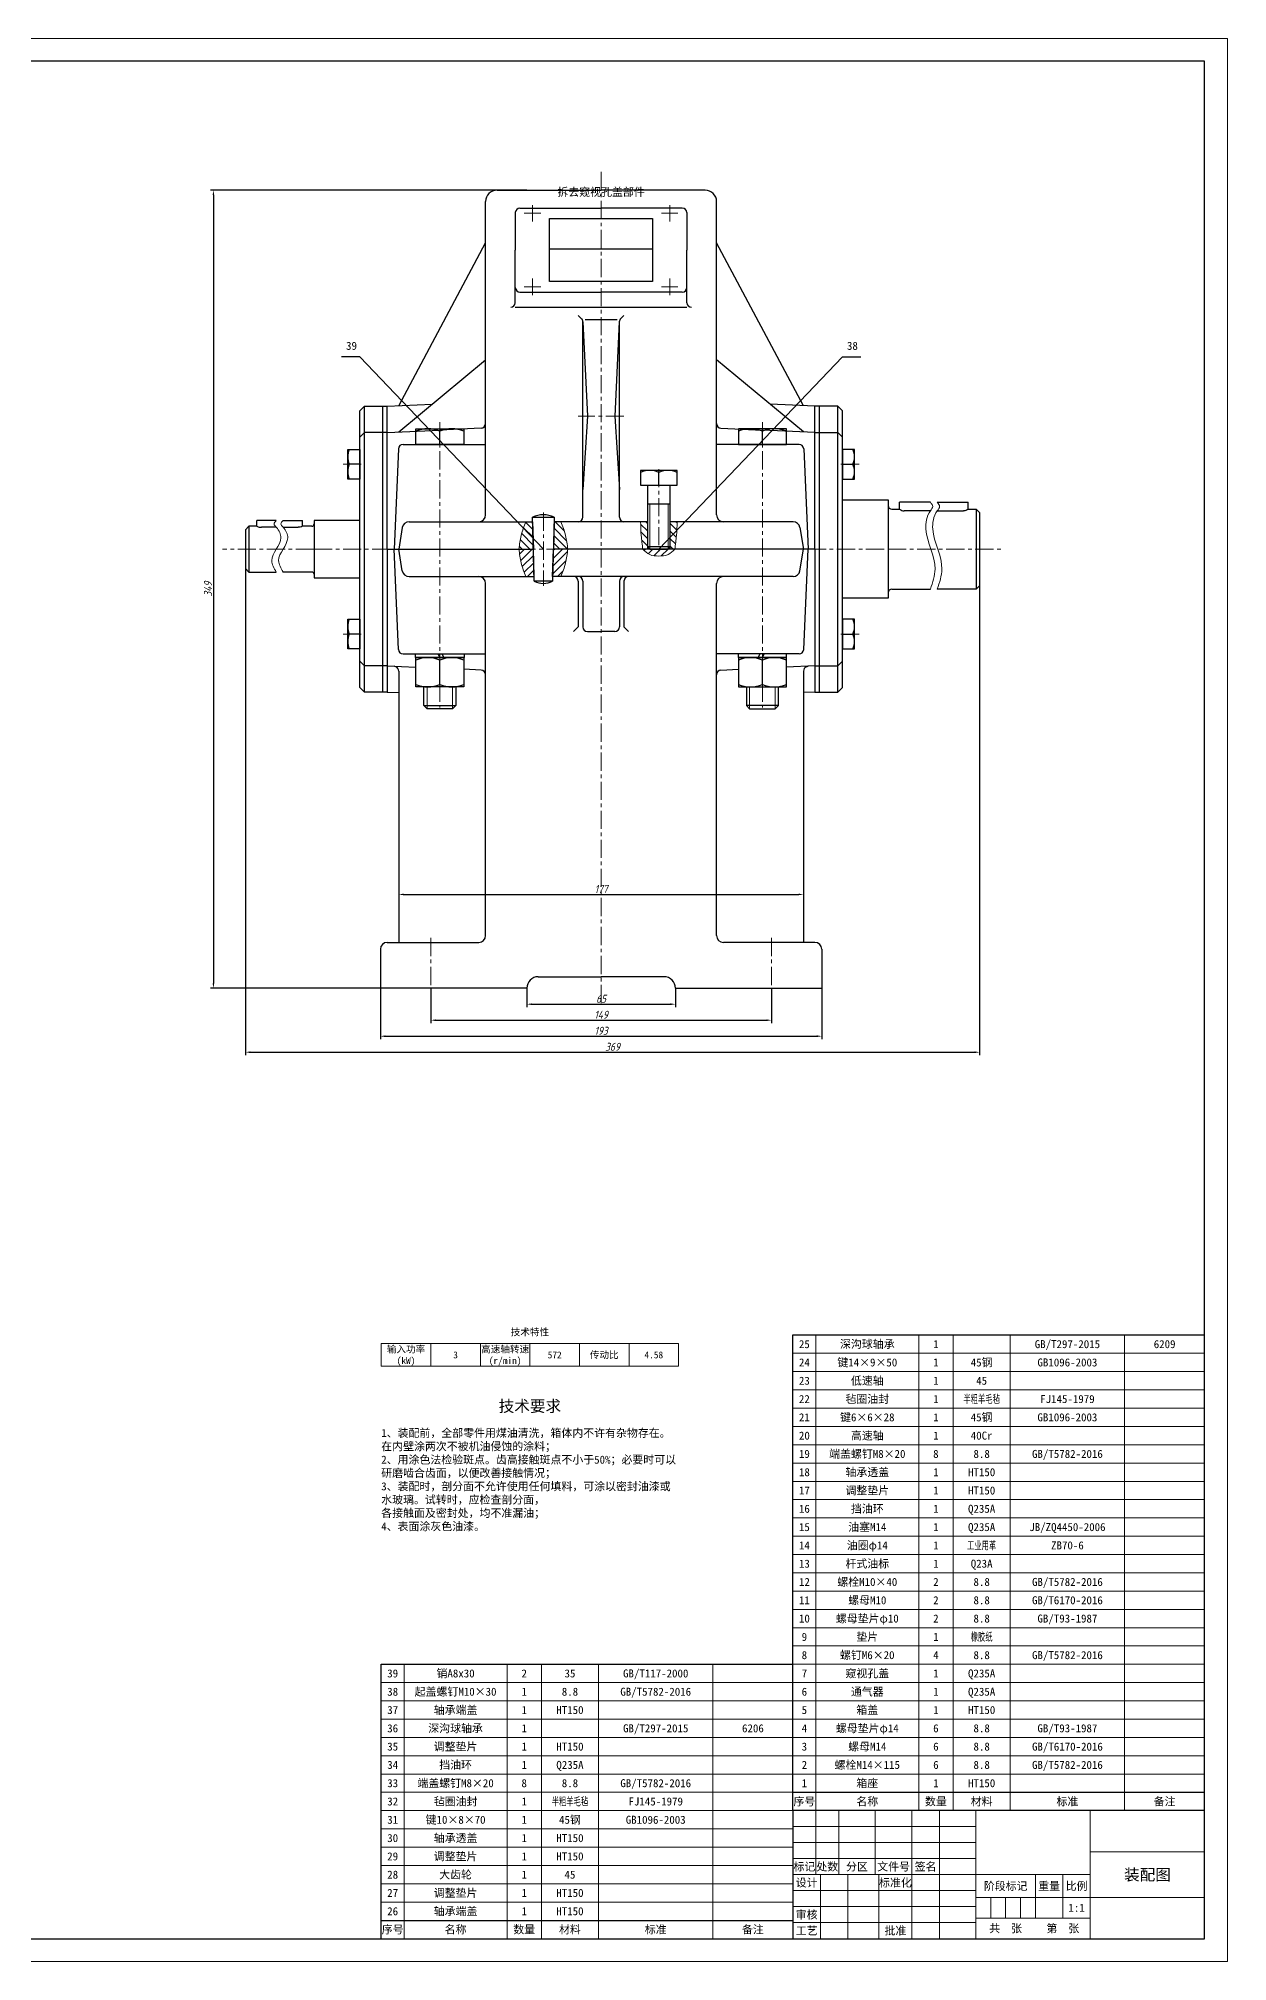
# Model space of a CAD drawing. Header units: millimetres. Extents: x 0 to 1189, y 0 to 841.
# Drawn here: x 669 to 1189, y 0 to 841 of the extents above; entities that cross this region are included whole.
import ezdxf
from ezdxf.enums import TextEntityAlignment as Align

# ---------------------------------------------------------------- set-up
doc = ezdxf.new("R2010")
doc.units = ezdxf.units.MM
doc.header["$LTSCALE"] = 0.25
doc.linetypes.add('CENTER', pattern=[50.8, 31.75, -6.35, 6.35, -6.35])
for name, color, linetype, lineweight in [('中心线', 1, 'CENTER', 15), ('剖面线', 6, 'Continuous', 15), ('尺寸', 3, 'Continuous', 15), ('文字', 3, 'Continuous', 15), ('标注', 6, 'Continuous', 15), ('粗实线', 2, 'Continuous', 30), ('细实线', 7, 'Continuous', 15)]:
    doc.layers.add(name, color=color, linetype=linetype, lineweight=lineweight)
doc.styles.add('gbeitc', font='gbeitc.shx', dxfattribs={"bigfont": 'gbcbig.shx'})
doc.styles.get("Standard").update_dxf_attribs({"font": '宋体.ttf'})
doc.dimstyles.new('ISO-25', dxfattribs={"dimtxt": 3.5, "dimasz": 2.1875, "dimexe": 1.25, "dimexo": 0, "dimtad": 1, "dimdec": 3, "dimrnd": 0.01, "dimdsep": 46, "dimtxsty": 'gbeitc', "dimcen": 2.5, "dimadec": 0, "dimazin": 0, "dimtfac": 1, "dimtdec": 3, "dimtmove": 0, "dimatfit": 3, "dimfxl": 1, "dimarcsym": 0})

# ---------------------------------------------------------------- blocks, each defined once
blk = doc.blocks.new('*D946')
at = {"layer": 'Defpoints', "color": 0, "transparency": 16777216}
for p in [(882.62, 425.67), (947.62, 425.67), (947.62, 418.67)]:
    blk.add_point(p, dxfattribs=at)
at = {"layer": '尺寸', "color": 0, "lineweight": -2, "transparency": 16777216}
for p, q in [((882.62, 425.67), (882.62, 417.42)), ((947.62, 425.67), (947.62, 417.42)), ((884.81, 418.67), (945.44, 418.67))]:
    blk.add_line(p, q, dxfattribs=at)
at = {"layer": '尺寸', "color": 0, "transparency": 16777216}
for points in [[(884.81, 419.03), (884.81, 418.3), (882.62, 418.67)], [(945.44, 419.03), (945.44, 418.3), (947.62, 418.67)]]:
    blk.add_solid(points, dxfattribs=at)
at = {"layer": '尺寸', "color": 0, "transparency": 16777216, "insert": (915.12, 421.04), "char_height": 3.5, "attachment_point": 5, "style": 'gbeitc'}
blk.add_mtext('65', dxfattribs=at)
blk = doc.blocks.new('*D947')
at = {"layer": 'Defpoints', "color": 0, "transparency": 16777216}
for p in [(840.62, 425.67), (989.62, 425.67), (989.62, 411.67)]:
    blk.add_point(p, dxfattribs=at)
at = {"layer": '尺寸', "color": 0, "lineweight": -2, "transparency": 16777216}
for p, q in [((840.62, 425.67), (840.62, 410.42)), ((989.62, 425.67), (989.62, 410.42)), ((842.81, 411.67), (987.44, 411.67))]:
    blk.add_line(p, q, dxfattribs=at)
at = {"layer": '尺寸', "color": 0, "transparency": 16777216}
for points in [[(842.81, 412.03), (842.81, 411.3), (840.62, 411.67)], [(987.44, 412.03), (987.44, 411.3), (989.62, 411.67)]]:
    blk.add_solid(points, dxfattribs=at)
at = {"layer": '尺寸', "color": 0, "transparency": 16777216, "insert": (915.12, 414.04), "char_height": 3.5, "attachment_point": 5, "style": 'gbeitc'}
blk.add_mtext('149', dxfattribs=at)
blk = doc.blocks.new('*D948')
at = {"layer": 'Defpoints', "color": 0, "transparency": 16777216}
for p in [(818.62, 425.67), (1011.62, 425.67), (1011.62, 404.67)]:
    blk.add_point(p, dxfattribs=at)
at = {"layer": '尺寸', "color": 0, "lineweight": -2, "transparency": 16777216}
for p, q in [((818.62, 425.67), (818.62, 403.42)), ((1011.62, 425.67), (1011.62, 403.42)), ((820.81, 404.67), (1009.44, 404.67))]:
    blk.add_line(p, q, dxfattribs=at)
at = {"layer": '尺寸', "color": 0, "transparency": 16777216}
for points in [[(820.81, 405.03), (820.81, 404.3), (818.62, 404.67)], [(1009.44, 405.03), (1009.44, 404.3), (1011.62, 404.67)]]:
    blk.add_solid(points, dxfattribs=at)
at = {"layer": '尺寸', "color": 0, "transparency": 16777216, "insert": (915.12, 407.04), "char_height": 3.5, "attachment_point": 5, "style": 'gbeitc'}
blk.add_mtext('193', dxfattribs=at)
blk = doc.blocks.new('*D949')
at = {"layer": 'Defpoints', "color": 0, "transparency": 16777216}
for p in [(826.62, 521.67), (1003.62, 521.67), (1003.62, 466.67)]:
    blk.add_point(p, dxfattribs=at)
at = {"layer": '尺寸', "color": 0, "lineweight": -2, "transparency": 16777216}
for p, q in [((826.62, 521.67), (826.62, 465.42)), ((1003.62, 521.67), (1003.62, 465.42)), ((828.81, 466.67), (1001.44, 466.67))]:
    blk.add_line(p, q, dxfattribs=at)
at = {"layer": '尺寸', "color": 0, "transparency": 16777216}
for points in [[(828.81, 467.03), (828.81, 466.3), (826.62, 466.67)], [(1001.44, 467.03), (1001.44, 466.3), (1003.62, 466.67)]]:
    blk.add_solid(points, dxfattribs=at)
at = {"layer": '尺寸', "color": 0, "transparency": 16777216, "insert": (915.12, 469.04), "char_height": 3.5, "attachment_point": 5, "style": 'gbeitc'}
blk.add_mtext('177', dxfattribs=at)
blk = doc.blocks.new('*D950')
at = {"layer": 'Defpoints', "color": 0, "transparency": 16777216}
for p in [(759.62, 617.67), (1080.62, 617.67), (1080.62, 397.67)]:
    blk.add_point(p, dxfattribs=at)
at = {"layer": '尺寸', "color": 0, "lineweight": -2, "transparency": 16777216}
for p, q in [((759.62, 617.67), (759.62, 396.42)), ((1080.62, 617.67), (1080.62, 396.42)), ((761.81, 397.67), (1078.44, 397.67))]:
    blk.add_line(p, q, dxfattribs=at)
at = {"layer": '尺寸', "color": 0, "transparency": 16777216}
for points in [[(761.81, 398.03), (761.81, 397.3), (759.62, 397.67)], [(1078.44, 398.03), (1078.44, 397.3), (1080.62, 397.67)]]:
    blk.add_solid(points, dxfattribs=at)
at = {"layer": '尺寸', "color": 0, "transparency": 16777216, "insert": (920.12, 400.04), "char_height": 3.5, "attachment_point": 5, "style": 'gbeitc'}
blk.add_mtext('369', dxfattribs=at)
blk = doc.blocks.new('*D951')
at = {"layer": 'Defpoints', "color": 0, "transparency": 16777216}
for p in [(882.62, 774.67), (745.62, 425.67), (882.62, 425.67)]:
    blk.add_point(p, dxfattribs=at)
at = {"layer": '尺寸', "color": 0, "lineweight": -2, "transparency": 16777216}
for p, q in [((882.62, 774.67), (744.37, 774.67)), ((745.62, 772.48), (745.62, 427.85)), ((882.62, 425.67), (744.37, 425.67))]:
    blk.add_line(p, q, dxfattribs=at)
at = {"layer": '尺寸', "color": 0, "transparency": 16777216}
for points in [[(745.26, 772.48), (745.99, 772.48), (745.62, 774.67)], [(745.26, 427.85), (745.99, 427.85), (745.62, 425.67)]]:
    blk.add_solid(points, dxfattribs=at)
at = {"layer": '尺寸', "color": 0, "transparency": 16777216, "insert": (743.25, 600.17), "char_height": 3.5, "attachment_point": 5, "rotation": 90, "style": 'gbeitc'}
blk.add_mtext('349', dxfattribs=at)

msp = doc.modelspace()

# ---------------------------------------------------------------- hatches: boundary and pattern name
at = {"layer": '剖面线'}
h = msp.add_hatch(dxfattribs=at)
h.set_pattern_fill('ANSI31', color=256, scale=0.735, angle=90, style=0)
edge = h.paths.add_edge_path(flags=16)
edge.add_line((882.1769, 629.6667), (885.1769, 629.6667))
edge.add_line((885.1769, 629.6667), (885.4983, 617.6667))
edge.add_line((885.4983, 617.6667), (879.1769, 617.6667))
edge.add_spline(control_points=[(879.1769, 617.6667), (879.4348, 619.6854), (879.9608, 623.8031), (881.4287, 627.6869), (882.1769, 629.6667)], knot_values=[0, 0, 0, 0, 6.08276253, 12.40731785, 12.40731785, 12.40731785, 12.40731785], degree=3, periodic=0)
h = msp.add_hatch(dxfattribs=at)
h.set_pattern_fill('ANSI31', color=256, scale=0.735, angle=90, style=0)
edge = h.paths.add_edge_path(flags=16)
edge.add_line((897.5698, 629.6667), (894.5698, 629.6667))
edge.add_line((894.5698, 629.6667), (894.2483, 617.6667))
edge.add_line((894.2483, 617.6667), (900.5698, 617.6667))
edge.add_spline(control_points=[(900.5698, 617.6667), (900.3119, 619.6854), (899.7859, 623.8031), (898.318, 627.6869), (897.5698, 629.6667)], knot_values=[0, 0, 0, 0, 6.08276253, 12.40731785, 12.40731785, 12.40731785, 12.40731785], degree=3, periodic=0)
h = msp.add_hatch(dxfattribs=at)
h.set_pattern_fill('ANSI31', color=256, scale=0.735, angle=90, style=0)
edge = h.paths.add_edge_path(flags=16)
edge.add_line((932.3733, 629.6667), (935.3733, 629.6667))
edge.add_line((935.3733, 629.6667), (935.3733, 617.6667))
edge.add_line((935.3733, 617.6667), (933.3733, 617.6667))
edge.add_spline(control_points=[(933.3733, 617.6667), (933.1067, 619.6639), (932.5749, 623.6474), (932.4404, 627.6639), (932.3733, 629.6667)], knot_values=[0, 0, 0, 0, 6.04069532, 12.04819064, 12.04819064, 12.04819064, 12.04819064], degree=3, periodic=0)
h = msp.add_hatch(dxfattribs=at)
h.set_pattern_fill('ANSI31', color=256, scale=0.735, angle=90, style=0)
edge = h.paths.add_edge_path(flags=16)
edge.add_line((948.3733, 629.6667), (945.3733, 629.6667))
edge.add_line((945.3733, 629.6667), (945.3733, 617.6667))
edge.add_line((945.3733, 617.6667), (947.3733, 617.6667))
edge.add_spline(control_points=[(947.3733, 617.6667), (947.64, 619.6639), (948.1717, 623.6474), (948.3063, 627.6639), (948.3733, 629.6667)], knot_values=[0, 0, 0, 0, 6.04069532, 12.04819064, 12.04819064, 12.04819064, 12.04819064], degree=3, periodic=0)
h = msp.add_hatch(dxfattribs=at)
h.set_pattern_fill('ANSI31', color=256, scale=0.735, style=0)
edge = h.paths.add_edge_path(flags=16)
edge.add_line((882.1769, 605.6667), (885.8198, 605.6667))
edge.add_line((885.8198, 605.6667), (885.4983, 617.6667))
edge.add_line((885.4983, 617.6667), (879.1769, 617.6667))
edge.add_spline(control_points=[(879.1769, 617.6667), (879.4348, 615.6479), (879.9608, 611.5302), (881.4287, 607.6464), (882.1769, 605.6667)], knot_values=[0, 0, 0, 0, 6.08276253, 12.40731785, 12.40731785, 12.40731785, 12.40731785], degree=3, periodic=0)
h = msp.add_hatch(dxfattribs=at)
h.set_pattern_fill('ANSI31', color=256, scale=0.735, style=0)
edge = h.paths.add_edge_path(flags=16)
edge.add_line((897.5698, 605.6667), (893.9269, 605.6667))
edge.add_line((893.9269, 605.6667), (894.2483, 617.6667))
edge.add_line((894.2483, 617.6667), (900.5698, 617.6667))
edge.add_spline(control_points=[(900.5698, 617.6667), (900.3119, 615.6479), (899.7859, 611.5302), (898.318, 607.6464), (897.5698, 605.6667)], knot_values=[0, 0, 0, 0, 6.08276253, 12.40731785, 12.40731785, 12.40731785, 12.40731785], degree=3, periodic=0)
h = msp.add_hatch(dxfattribs=at)
h.set_pattern_fill('ANSI31', color=256, scale=0.735, style=0)
edge = h.paths.add_edge_path(flags=16)
edge.add_line((933.3733, 617.6667), (947.3733, 617.6667))
edge.add_spline(control_points=[(947.3733, 617.6667), (946.4382, 616.7228), (944.5187, 614.7851), (940.3733, 614.6059), (936.228, 614.7851), (934.3084, 616.7228), (933.3733, 617.6667)], knot_values=[0, 0, 0, 0, 3.84187454, 7.88662423, 11.93137391, 15.77324845, 15.77324845, 15.77324845, 15.77324845], degree=3, periodic=0)

# ---------------------------------------------------------------- linework, layer by layer
at = {"layer": '中心线'}
for p, q in [((915.1233, 782.6667), (915.1233, 417.6667)), ((885.1233, 760.9585), (885.1233, 768.1585)), ((945.1233, 760.9585), (945.1233, 768.1585)), ((881.5233, 764.5585), (888.7233, 764.5585)), ((941.5233, 764.5585), (948.7233, 764.5585)), ((881.5233, 732.3857), (888.7233, 732.3857)), ((885.1233, 728.7857), (885.1233, 735.9857)), ((941.5233, 732.3857), (948.7233, 732.3857)), ((945.1233, 728.7857), (945.1233, 735.9857)), ((844.6233, 673.1767), (844.6233, 548.4367)), ((925.1233, 675.7509), (905.1233, 675.7509)), ((985.6233, 673.1767), (985.6233, 548.4367)), ((802.3233, 654.7898), (811.6233, 654.7898)), ((940.3733, 652.7067), (940.3733, 616.6667)), ((1027.9233, 654.7898), (1018.6233, 654.7898)), ((889.8733, 633.6667), (889.8733, 601.6667)), ((789.6233, 617.6667), (749.6233, 617.6667)), ((789.6233, 617.6667), (1040.6233, 617.6667)), ((1040.6233, 617.6667), (1090.6233, 617.6667)), ((802.3233, 580.5436), (811.6233, 580.5436)), ((1027.9233, 580.5436), (1018.6233, 580.5436)), ((840.6233, 447.6667), (840.6233, 423.6667)), ((989.6233, 447.6667), (989.6233, 423.6667))]:
    msp.add_line(p, q, dxfattribs=at)
at = {"layer": '文字'}
for p, q in [((819, 270.3), (949, 270.3)), ((819, 260.3), (819, 270.3)), ((840.6667, 260.3), (840.6667, 270.3)), ((862.3333, 260.3), (862.3333, 270.3)), ((884, 260.3), (884, 270.3)), ((905.6667, 260.3), (905.6667, 270.3)), ((927.3333, 260.3), (927.3333, 270.3)), ((949, 270.3), (949, 260.3)), ((949, 260.3), (819, 260.3))]:
    msp.add_line(p, q, dxfattribs=at)
at = {"layer": '粗实线'}
for p, q in [((1179, 831), (25, 831)), ((1179, 10), (1179, 831)), ((869.6233, 774.6667), (915.1233, 774.6667)), ((960.6233, 774.6667), (915.1233, 774.6667)), ((864.6233, 632.6667), (864.6233, 769.6667)), ((879.6233, 766.8565), (915.1233, 766.8565)), ((950.6233, 766.8565), (915.1233, 766.8565)), ((965.6233, 632.6667), (965.6233, 769.6667)), ((877.6233, 764.8565), (877.6233, 748.4721)), ((892.6233, 762.2604), (937.6233, 762.2604)), ((892.6233, 734.6838), (892.6233, 762.2604)), ((937.6233, 762.2604), (937.6233, 734.6838)), ((952.6233, 764.8565), (952.6233, 748.4721)), ((826.6233, 680.3992), (864.6233, 751.6667)), ((892.6233, 748.9338), (937.6233, 748.9338)), ((1003.6233, 680.3992), (965.6233, 751.6667)), ((877.6233, 732.0876), (877.6233, 748.4721)), ((952.6233, 732.0876), (952.6233, 748.4721)), ((877.6233, 725.457), (877.6233, 732.3857)), ((937.6233, 734.6838), (892.6233, 734.6838)), ((952.6233, 725.457), (952.6233, 732.3857)), ((875.6233, 723.457), (875.6233, 723.457)), ((877.6233, 723.457), (952.6233, 723.457)), ((879.6233, 730.0876), (915.1233, 730.0876)), ((950.6233, 730.0876), (915.1233, 730.0876)), ((954.6233, 723.457), (954.6233, 723.457)), ((906.5764, 718.4539), (905.1233, 719.907)), ((907.1233, 631.6667), (907.1233, 716.907)), ((907.16, 717.1344), (909.1233, 675.7509)), ((922.1233, 717.907), (908.1233, 717.907)), ((923.0867, 717.1344), (921.1233, 675.7509)), ((923.1233, 631.6667), (923.1233, 716.907)), ((923.6702, 718.4539), (925.1233, 719.907)), ((826.6233, 668.8992), (864.6233, 700.4967)), ((1003.6233, 668.8992), (965.6233, 700.4967)), ((809.6233, 678.1667), (811.6233, 680.1667)), ((809.6233, 557.1667), (809.6233, 678.1667)), ((811.6233, 680.1667), (821.6233, 680.1667)), ((811.6233, 555.1667), (811.6233, 680.1667)), ((819.6233, 555.1667), (819.6233, 680.1667)), ((821.6233, 680.1667), (841.273, 681.0806)), ((821.6233, 617.6667), (821.6233, 680.1667)), ((909.1233, 675.7509), (907.1233, 643.7509)), ((921.1233, 675.7509), (923.1233, 643.7509)), ((1008.6233, 680.1667), (988.9737, 681.0806)), ((1008.6233, 617.6667), (1008.6233, 680.1667)), ((1018.6233, 680.1667), (1008.6233, 680.1667)), ((1010.6233, 555.1667), (1010.6233, 680.1667)), ((1020.6233, 678.1667), (1018.6233, 680.1667)), ((1018.6233, 555.1667), (1018.6233, 680.1667)), ((1020.6233, 557.1667), (1020.6233, 678.1667)), ((811.6233, 668.6667), (809.6233, 666.6667)), ((821.6233, 668.6667), (811.6233, 668.6667)), ((821.6233, 668.6667), (844.6233, 669.7367)), ((834.1233, 663.4967), (834.1233, 670.2967)), ((834.1233, 670.2967), (855.1233, 670.2967)), ((862.7162, 670.578), (844.6233, 669.7367)), ((844.6233, 663.4967), (844.6233, 669.2094)), ((855.1233, 670.2967), (855.1233, 663.4967)), ((967.5304, 670.578), (985.6233, 669.7367)), ((996.1233, 670.2967), (975.1233, 670.2967)), ((975.1233, 670.2967), (975.1233, 663.4967)), ((1008.6233, 668.6667), (985.6233, 669.7367)), ((985.6233, 663.4967), (985.6233, 669.2094)), ((996.1233, 663.4967), (996.1233, 670.2967)), ((1008.6233, 668.6667), (1018.6233, 668.6667)), ((1018.6233, 668.6667), (1020.6233, 666.6667)), ((804.3233, 648.2898), (804.3233, 661.2898)), ((804.3233, 661.2898), (809.6233, 661.2898)), ((809.6233, 661.2898), (809.6233, 654.7898)), ((826.5399, 661.5839), (824.6233, 617.6667)), ((828.538, 663.4967), (864.6233, 663.4967)), ((844.6233, 663.4967), (834.1233, 663.4967)), ((855.1233, 663.4967), (844.6233, 663.4967)), ((1001.7087, 663.4967), (965.6233, 663.4967)), ((975.1233, 663.4967), (985.6233, 663.4967)), ((985.6233, 663.4967), (996.1233, 663.4967)), ((1003.7068, 661.5839), (1005.6233, 617.6667)), ((1025.9233, 661.2898), (1020.6233, 661.2898)), ((1020.6233, 661.2898), (1020.6233, 654.7898)), ((1025.9233, 648.2898), (1025.9233, 661.2898)), ((809.6233, 648.2898), (804.3233, 648.2898)), ((809.6233, 654.7898), (804.9964, 654.7898)), ((809.6233, 654.7898), (809.6233, 648.2898)), ((948.3733, 652.0667), (932.3733, 652.0667)), ((932.3733, 652.0667), (932.3733, 645.6667)), ((940.3733, 645.6667), (940.3733, 651.2382)), ((948.3733, 645.6667), (948.3733, 652.0667)), ((1020.6233, 654.7898), (1020.6233, 648.2898)), ((1020.6233, 654.7898), (1025.2502, 654.7898)), ((1020.6233, 648.2898), (1025.9233, 648.2898)), ((932.3733, 645.6667), (940.3733, 645.6667)), ((935.3733, 645.6667), (935.3733, 618.6667)), ((940.3733, 645.6667), (948.3733, 645.6667)), ((945.3733, 618.6667), (945.3733, 645.6667)), ((1020.6233, 639.1667), (1040.6233, 639.1667)), ((1040.6233, 639.1667), (1040.6233, 596.1667)), ((885.1233, 631.6667), (894.6233, 631.6667)), ((885.8733, 603.6667), (885.1233, 631.6667)), ((894.6233, 631.6667), (893.8733, 603.6667)), ((945.3733, 637.2667), (935.3733, 637.2667)), ((1042.2233, 635.1667), (1045.6233, 635.1667)), ((1045.6233, 635.1667), (1045.6233, 638.1667)), ((1059.1233, 638.1667), (1045.6233, 638.1667)), ((1059.1233, 634.4367), (1047.6233, 634.4367)), ((1062.1233, 638.1667), (1075.6233, 638.1667)), ((1062.1233, 634.4367), (1073.6233, 634.4367)), ((1075.6233, 635.1667), (1075.6233, 638.1667)), ((1075.6233, 635.1667), (1079.1233, 635.1667)), ((1079.1233, 635.1667), (1080.6233, 633.6667)), ((1079.1233, 635.1667), (1079.1233, 600.1667)), ((1080.6233, 633.6667), (1080.6233, 601.6667)), ((761.1233, 627.6667), (759.6233, 626.1667)), ((759.6233, 626.1667), (759.6233, 609.1667)), ((764.6233, 627.6667), (761.1233, 627.6667)), ((761.1233, 627.6667), (761.1233, 607.6667)), ((764.6233, 627.6667), (764.6233, 630.1667)), ((773.1233, 630.1667), (764.6233, 630.1667)), ((773.1233, 627.2067), (766.6233, 627.2067)), ((776.1233, 630.1667), (784.6233, 630.1667)), ((776.1233, 627.2067), (782.6233, 627.2067)), ((784.6233, 627.6667), (784.6233, 630.1667)), ((788.6233, 627.6667), (784.6233, 627.6667)), ((809.6233, 630.1667), (789.6233, 630.1667)), ((789.6233, 630.1667), (789.6233, 605.1667)), ((828.2055, 627.1599), (826.6233, 617.6667)), ((831.1647, 629.6667), (884.8733, 629.6667)), ((882.1769, 629.6667), (885.1769, 629.6667)), ((885.1769, 629.6667), (885.4983, 617.6667)), ((894.5698, 629.6667), (894.2483, 617.6667)), ((897.5698, 629.6667), (894.5698, 629.6667)), ((935.3733, 629.6667), (894.8733, 629.6667)), ((999.082, 629.6667), (945.3733, 629.6667)), ((1002.0411, 627.1599), (1003.6233, 617.6667)), ((821.6233, 617.6667), (826.6233, 617.6667)), ((821.6233, 617.6667), (821.6233, 555.1667)), ((826.5399, 573.7495), (824.6233, 617.6667)), ((828.2055, 608.1735), (826.6233, 617.6667)), ((826.6233, 617.6667), (884.8733, 617.6667)), ((879.1769, 617.6667), (885.4983, 617.6667)), ((879.1769, 617.6667), (885.4983, 617.6667)), ((885.8198, 605.6667), (885.4983, 617.6667)), ((893.9269, 605.6667), (894.2483, 617.6667)), ((900.5698, 617.6667), (894.2483, 617.6667)), ((900.5698, 617.6667), (894.2483, 617.6667)), ((1003.6233, 617.6667), (894.8733, 617.6667)), ((935.3733, 618.6667), (936.3733, 617.6667)), ((945.3733, 618.6667), (935.3733, 618.6667)), ((936.3733, 617.6667), (944.3733, 617.6667)), ((944.3733, 617.6667), (945.3733, 618.6667)), ((1002.0411, 608.1735), (1003.6233, 617.6667)), ((1008.6233, 617.6667), (1003.6233, 617.6667)), ((1003.7068, 573.7495), (1005.6233, 617.6667)), ((1008.6233, 617.6667), (1008.6233, 555.1667)), ((759.6233, 609.1667), (761.1233, 607.6667)), ((761.1233, 607.6667), (773.1233, 607.6667)), ((788.6233, 607.6667), (776.1233, 607.6667)), ((831.1647, 605.6667), (884.8733, 605.6667)), ((882.1769, 605.6667), (885.8198, 605.6667)), ((897.5698, 605.6667), (893.9269, 605.6667)), ((999.082, 605.6667), (894.8733, 605.6667)), ((903.1233, 605.6667), (903.1233, 605.6667)), ((927.1233, 605.6667), (927.1233, 605.6667)), ((789.6233, 605.1667), (809.6233, 605.1667)), ((864.6233, 448.6667), (864.6233, 602.6667)), ((893.8733, 603.6667), (885.8733, 603.6667)), ((905.1233, 603.6667), (905.1233, 583.6667)), ((907.1233, 603.6667), (907.1233, 583.6667)), ((923.1233, 603.6667), (923.1233, 583.6667)), ((925.1233, 603.6667), (925.1233, 583.6667)), ((965.6233, 448.6667), (965.6233, 602.6667)), ((1042.2233, 600.1667), (1059.1233, 600.1667)), ((1079.1233, 600.1667), (1062.1233, 600.1667)), ((1080.6233, 601.6667), (1079.1233, 600.1667)), ((1040.6233, 596.1667), (1020.6233, 596.1667)), ((804.3233, 574.0436), (804.3233, 587.0436)), ((804.3233, 587.0436), (809.6233, 587.0436)), ((809.6233, 580.5436), (804.9964, 580.5436)), ((809.6233, 587.0436), (809.6233, 580.5436)), ((809.6233, 580.5436), (809.6233, 574.0436)), ((905.1233, 583.6667), (903.1233, 581.6667)), ((907.1233, 583.6667), (907.1233, 583.6667)), ((909.1233, 581.6667), (915.1233, 581.6667)), ((921.1233, 581.6667), (915.1233, 581.6667)), ((923.1233, 583.6667), (923.1233, 583.6667)), ((925.1233, 583.6667), (927.1233, 581.6667)), ((1025.9233, 587.0436), (1020.6233, 587.0436)), ((1020.6233, 587.0436), (1020.6233, 580.5436)), ((1020.6233, 580.5436), (1020.6233, 574.0436)), ((1020.6233, 580.5436), (1025.2502, 580.5436)), ((1025.9233, 574.0436), (1025.9233, 587.0436)), ((809.6233, 574.0436), (804.3233, 574.0436)), ((1020.6233, 574.0436), (1025.9233, 574.0436)), ((811.6233, 566.6667), (809.6233, 568.6667)), ((821.6233, 566.6667), (811.6233, 566.6667)), ((821.6233, 566.6667), (834.1233, 566.0857)), ((825.4056, 566.1842), (824.6233, 566.5167)), ((826.6233, 564.3435), (826.6233, 445.6667)), ((828.538, 571.8367), (864.6233, 571.8367)), ((834.0233, 570.2367), (834.0233, 571.8367)), ((834.0233, 571.8367), (855.2233, 571.8367)), ((855.2233, 570.2367), (834.0233, 570.2367)), ((834.1233, 570.2367), (855.1233, 570.2367)), ((834.1233, 557.4367), (834.1233, 570.2367)), ((844.6233, 570.2367), (843.8233, 571.8367)), ((844.6233, 558.524), (844.6233, 569.1494)), ((846.4233, 570.2367), (845.6233, 571.8367)), ((855.1233, 570.2367), (855.1233, 557.4367)), ((862.7163, 564.7554), (855.1233, 565.1087)), ((855.2233, 571.8367), (855.2233, 570.2367)), ((1001.7087, 571.8367), (965.6233, 571.8367)), ((967.5304, 564.7554), (975.1233, 565.1087)), ((996.2233, 571.8367), (975.0233, 571.8367)), ((975.0233, 571.8367), (975.0233, 570.2367)), ((975.0233, 570.2367), (996.2233, 570.2367)), ((996.1233, 570.2367), (975.1233, 570.2367)), ((975.1233, 570.2367), (975.1233, 557.4367)), ((983.8233, 570.2367), (984.6233, 571.8367)), ((985.6233, 570.2367), (986.4233, 571.8367)), ((985.6233, 558.524), (985.6233, 569.1494)), ((996.1233, 557.4367), (996.1233, 570.2367)), ((1008.6233, 566.6667), (996.1233, 566.0857)), ((996.2233, 570.2367), (996.2233, 571.8367)), ((1003.6233, 564.3435), (1003.6233, 445.6667)), ((1004.8411, 566.1842), (1005.6233, 566.5167)), ((1008.6233, 566.6667), (1018.6233, 566.6667)), ((1018.6233, 566.6667), (1020.6233, 568.6667)), ((811.6233, 555.1667), (809.6233, 557.1667)), ((821.6233, 555.1667), (811.6233, 555.1667)), ((821.6233, 555.1667), (826.6233, 554.9337)), ((855.1233, 557.4367), (834.1233, 557.4367)), ((837.6233, 549.2367), (837.6233, 557.4367)), ((851.6233, 557.4367), (851.6233, 549.2367)), ((975.1233, 557.4367), (996.1233, 557.4367)), ((978.6233, 557.4367), (978.6233, 549.2367)), ((992.6233, 549.2367), (992.6233, 557.4367)), ((1008.6233, 555.1667), (1003.6233, 554.9337)), ((1008.6233, 555.1667), (1018.6233, 555.1667)), ((1018.6233, 555.1667), (1020.6233, 557.1667)), ((839.0233, 547.8367), (837.6233, 549.2367)), ((837.6233, 549.2367), (851.6233, 549.2367)), ((850.2233, 547.8367), (839.0233, 547.8367)), ((851.6233, 549.2367), (850.2233, 547.8367)), ((978.6233, 549.2367), (980.0233, 547.8367)), ((992.6233, 549.2367), (978.6233, 549.2367)), ((980.0233, 547.8367), (991.2233, 547.8367)), ((991.2233, 547.8367), (992.6233, 549.2367)), ((818.6233, 442.6667), (818.6233, 425.6667)), ((821.6233, 445.6667), (861.6233, 445.6667)), ((861.6233, 445.6667), (861.6233, 445.6667)), ((1008.6233, 445.6667), (968.6233, 445.6667)), ((968.6233, 445.6667), (968.6233, 445.6667)), ((1011.6233, 442.6667), (1011.6233, 425.6667)), ((887.6233, 430.6667), (915.1233, 430.6667)), ((942.6233, 430.6667), (915.1233, 430.6667)), ((882.6233, 425.6667), (818.6233, 425.6667)), ((882.6233, 425.6667), (882.6233, 425.6667)), ((947.6233, 425.6667), (947.6233, 425.6667)), ((947.6233, 425.6667), (1011.6233, 425.6667)), ((999, 74), (999, 274)), ((999, 274), (1179, 274)), ((819, 18), (819, 130)), ((819, 130), (999, 130)), ((999, 66), (999, 74)), ((999, 74), (1179, 74)), ((1179, 66), (999, 66)), ((999, 66), (999, 10)), ((819, 10), (819, 18)), ((819, 18), (999, 18)), ((25, 10), (1179, 10))]:
    msp.add_line(p, q, dxfattribs=at)
for centre, radius, start, end in [((869.6233, 769.6667), 5, 90, 180), ((960.6233, 769.6667), 5, 0, 90), ((879.6233, 764.8565), 2, 90, 180), ((950.6233, 764.8565), 2, 0, 90), ((879.6233, 732.0876), 2, 180, 270), ((950.6233, 732.0876), 2, 270, 0), ((875.6233, 725.457), 2, 270, 0), ((954.6233, 725.457), 2, 180, 270), ((905.1622, 717.0397), 2, 2.7162345, 45), ((925.0844, 717.0397), 2, 135, 177.2837655), ((839.3733, 657.0784), 13.2183, 66.598161, 113.401839), ((849.8733, 657.0784), 13.2183, 66.598161, 113.401839), ((862.6233, 672.5758), 2, 272.662336, 0), ((967.6233, 672.5758), 2, 180, 267.337664), ((980.3733, 657.0784), 13.2183, 66.598161, 113.401839), ((990.8733, 657.0784), 13.2183, 66.598161, 113.401839), ((812.5061, 658.0398), 8.1827, 156.598161, 203.401839), ((828.538, 661.4967), 2, 90, 177.5012241), ((1001.7087, 661.4967), 2, 2.4987759, 90), ((1017.7406, 658.0398), 8.1827, 336.598161, 23.401839), ((812.5061, 651.5398), 8.1827, 156.598161, 203.401839), ((936.3733, 641.9956), 10.0711, 66.598161, 113.401839), ((944.3733, 641.9956), 10.0711, 66.598161, 113.401839), ((1017.7406, 651.5398), 8.1827, 336.598161, 23.401839), ((861.6233, 632.6667), 3, 270, 0), ((889.8733, 620.8854), 11.7813, 66.2226839, 113.7773161), ((905.1233, 631.6667), 2, 270, 0), ((925.1233, 631.6667), 2, 180, 270), ((968.6233, 632.6667), 3, 180, 270), ((1042.2233, 636.7667), 1.6, 180, 270), ((788.6233, 628.6667), 1, 270, 0), ((831.1647, 626.6667), 3, 90, 170.5376778), ((999.082, 626.6667), 3, 9.4623222, 90), ((788.6233, 606.6667), 1, 0, 90), ((831.1647, 608.6667), 3, 189.4623222, 270), ((861.6233, 602.6667), 3, 0, 90), ((903.1233, 603.6667), 2, 0, 90), ((905.1233, 603.6667), 2, 0, 90), ((925.1233, 603.6667), 2, 90, 180), ((927.1233, 603.6667), 2, 90, 180), ((968.6233, 602.6667), 3, 90, 180), ((999.082, 608.6667), 3, 270, 350.5376778), ((889.8733, 611.1667), 8.5, 241.9275131, 298.0724869), ((1042.2233, 598.5667), 1.6, 90, 180), ((812.5061, 583.7936), 8.1827, 156.598161, 203.401839), ((812.5061, 577.2936), 8.1827, 156.598161, 203.401839), ((909.1233, 583.6667), 2, 180, 270), ((921.1233, 583.6667), 2, 270, 0), ((1017.7406, 583.7936), 8.1827, 336.598161, 23.401839), ((1017.7406, 577.2936), 8.1827, 336.598161, 23.401839), ((828.538, 573.8367), 2, 182.4987759, 270), ((1001.7087, 573.8367), 2, 270, 357.5012241), ((824.6233, 564.3435), 2, 0, 66.974508), ((839.3733, 557.0184), 13.2183, 66.598161, 113.401839), ((849.8733, 557.0184), 13.2183, 66.598161, 113.401839), ((862.6233, 562.7576), 2, 0, 87.3361595), ((967.6233, 562.7576), 2, 92.6638405, 180), ((980.3733, 557.0184), 13.2183, 66.598161, 113.401839), ((990.8733, 557.0184), 13.2183, 66.598161, 113.401839), ((1005.6233, 564.3435), 2, 113.025492, 180), ((839.3733, 570.6549), 13.2183, 246.598161, 293.401839), ((849.8733, 570.6549), 13.2183, 246.598161, 293.401839), ((980.3733, 570.6549), 13.2183, 246.598161, 293.401839), ((990.8733, 570.6549), 13.2183, 246.598161, 293.401839), ((861.6233, 448.6667), 3, 270, 0), ((968.6233, 448.6667), 3, 180, 270), ((821.6233, 442.6667), 3, 90, 180), ((1008.6233, 442.6667), 3, 0, 90), ((887.6233, 425.6667), 5, 90, 180), ((942.6233, 425.6667), 5, 0, 90)]:
    msp.add_arc(centre, radius, start, end, dxfattribs=at)
for points, knots in [([(1045.6233, 635.1667), (1045.9437, 634.9349), (1046.5436, 634.5009), (1047.2801, 634.4571), (1047.6233, 634.4367)], [0, 0, 0, 0, 1.15803972, 2.16864152, 2.16864152, 2.16864152, 2.16864152]), ([(1075.6233, 635.1667), (1075.303, 634.9349), (1074.7031, 634.5009), (1073.9666, 634.4571), (1073.6233, 634.4367)], [0, 0, 0, 0, 1.15803972, 2.16864152, 2.16864152, 2.16864152, 2.16864152]), ([(764.6233, 627.6667), (764.9514, 627.5208), (765.5887, 627.2375), (766.2853, 627.2167), (766.6233, 627.2067)], [0, 0, 0, 0, 1.06556276, 2.06978584, 2.06978584, 2.06978584, 2.06978584]), ([(784.6233, 627.6667), (784.2952, 627.5208), (783.6579, 627.2375), (782.9613, 627.2167), (782.6233, 627.2067)], [0, 0, 0, 0, 1.06556276, 2.06978584, 2.06978584, 2.06978584, 2.06978584])]:
    msp.add_open_spline(points, degree=3, knots=knots, dxfattribs=at)
at = {"layer": '细实线'}
for p, q in [((1189, 841), (0, 841)), ((1189, 0), (1189, 841)), ((936.3733, 637.2667), (936.3733, 617.6667)), ((944.3733, 637.2667), (944.3733, 617.6667)), ((932.3733, 629.6667), (935.3733, 629.6667)), ((935.3733, 629.6667), (935.3733, 617.6667)), ((948.3733, 629.6667), (945.3733, 629.6667)), ((945.3733, 629.6667), (945.3733, 617.6667)), ((935.3733, 617.6667), (933.3733, 617.6667)), ((933.3733, 617.6667), (947.3733, 617.6667)), ((945.3733, 617.6667), (947.3733, 617.6667)), ((839.0233, 557.4367), (839.0233, 547.8367)), ((850.2233, 557.4367), (850.2233, 547.8367)), ((980.0233, 557.4367), (980.0233, 547.8367)), ((991.2233, 557.4367), (991.2233, 547.8367)), ((1009, 274), (1009, 66)), ((1054, 274), (1054, 66)), ((1069, 274), (1069, 66)), ((1094, 274), (1094, 66)), ((1144, 274), (1144, 66)), ((1179, 274), (1179, 66)), ((999, 266), (1179, 266)), ((999, 258), (1179, 258)), ((999, 250), (1179, 250)), ((999, 242), (1179, 242)), ((999, 234), (1179, 234)), ((999, 226), (1179, 226)), ((999, 218), (1179, 218)), ((999, 210), (1179, 210)), ((999, 202), (1179, 202)), ((999, 194), (1179, 194)), ((999, 186), (1179, 186)), ((999, 178), (1179, 178)), ((999, 170), (1179, 170)), ((999, 162), (1179, 162)), ((999, 154), (1179, 154)), ((999, 146), (1179, 146)), ((999, 138), (1179, 138)), ((829, 130), (829, 10)), ((874, 130), (874, 10)), ((889, 130), (889, 10)), ((914, 130), (914, 10)), ((964, 130), (964, 10)), ((999, 130), (999, 10)), ((999, 130), (1179, 130)), ((819, 122), (999, 122)), ((999, 122), (1179, 122)), ((819, 114), (999, 114)), ((999, 114), (1179, 114)), ((819, 106), (999, 106)), ((999, 106), (1179, 106)), ((819, 98), (999, 98)), ((999, 98), (1179, 98)), ((819, 90), (999, 90)), ((999, 90), (1179, 90)), ((819, 82), (999, 82)), ((999, 82), (1179, 82)), ((819, 74), (999, 74)), ((999, 74), (1179, 74)), ((819, 66), (999, 66)), ((1079, 59), (999, 59)), ((1009, 38), (1009, 66)), ((1019, 38), (1019, 66)), ((1035, 38), (1035, 66)), ((1051, 10), (1051, 66)), ((1063, 10), (1063, 66)), ((1079, 10), (1079, 66)), ((1129, 10), (1129, 66)), ((819, 58), (999, 58)), ((1079, 52), (999, 52)), ((819, 50), (999, 50)), ((1079, 45), (999, 45)), ((1129, 48), (1179, 48)), ((819, 42), (999, 42)), ((819, 34), (999, 34)), ((1129, 38), (999, 38)), ((1011, 10), (1011, 38)), ((1023, 10), (1023, 38)), ((1036.6, 10), (1036.6, 38)), ((1105, 19), (1105, 38)), ((1117, 19), (1117, 38)), ((819, 26), (999, 26)), ((1079, 31), (999, 31)), ((1079, 28), (1179, 28)), ((1085.5, 19), (1085.5, 28)), ((1092, 19), (1092, 28)), ((1098.5, 19), (1098.5, 28)), ((819, 18), (999, 18)), ((1079, 24), (999, 24)), ((1079, 17), (999, 17)), ((1129, 19), (1079, 19)), ((0, 0), (1189, 0))]:
    msp.add_line(p, q, dxfattribs=at)
for points, knots in [([(1059.1233, 638.1667), (1059.6304, 637.5432), (1060.6447, 636.2964), (1057.4816, 632.6767), (1055.9187, 623.0886), (1063.0302, 611.8597), (1060.1001, 603.0899), (1059.1233, 600.1667)], [0, 0, 0, 0, 2.1161817, 4.23236341, 12.49797893, 30.449302, 39.42496354, 39.42496354, 39.42496354, 39.42496354]), ([(1062.1233, 638.1667), (1062.6304, 637.5432), (1063.6447, 636.2964), (1060.4816, 632.6767), (1058.9187, 623.0886), (1066.0302, 611.8597), (1063.1001, 603.0899), (1062.1233, 600.1667)], [0, 0, 0, 0, 2.1161817, 4.23236341, 12.49797893, 30.449302, 39.42496354, 39.42496354, 39.42496354, 39.42496354]), ([(773.1233, 630.1667), (772.6178, 629.6715), (771.6066, 628.6811), (774.1283, 626.3682), (776.8302, 620.8023), (769.1432, 614.343), (772.1283, 609.3358), (773.1233, 607.6667)], [0, 0, 0, 0, 1.78616908, 3.57233817, 8.53334613, 19.30367575, 24.68884055, 24.68884055, 24.68884055, 24.68884055]), ([(776.1233, 630.1667), (775.6178, 629.6715), (774.6066, 628.6811), (777.1283, 626.3682), (779.8302, 620.8023), (772.1432, 614.343), (775.1283, 609.3358), (776.1233, 607.6667)], [0, 0, 0, 0, 1.78616908, 3.57233817, 8.53334613, 19.30367575, 24.68884055, 24.68884055, 24.68884055, 24.68884055]), ([(882.1769, 629.6667), (881.4287, 627.6869), (879.9608, 623.8031), (879.4348, 619.6854), (879.1769, 617.6667)], [0, 0, 0, 0, 6.32455532, 12.40731785, 12.40731785, 12.40731785, 12.40731785]), ([(897.5698, 629.6667), (898.318, 627.6869), (899.7859, 623.8031), (900.3119, 619.6854), (900.5698, 617.6667)], [0, 0, 0, 0, 6.32455532, 12.40731785, 12.40731785, 12.40731785, 12.40731785]), ([(932.3733, 629.6667), (932.4404, 627.6639), (932.5749, 623.6474), (933.1067, 619.6639), (933.3733, 617.6667)], [0, 0, 0, 0, 6.00749532, 12.04819064, 12.04819064, 12.04819064, 12.04819064]), ([(948.3733, 629.6667), (948.3063, 627.6639), (948.1717, 623.6474), (947.64, 619.6639), (947.3733, 617.6667)], [0, 0, 0, 0, 6.00749532, 12.04819064, 12.04819064, 12.04819064, 12.04819064]), ([(882.1769, 605.6667), (881.4287, 607.6464), (879.9608, 611.5302), (879.4348, 615.6479), (879.1769, 617.6667)], [0, 0, 0, 0, 6.32455532, 12.40731785, 12.40731785, 12.40731785, 12.40731785]), ([(897.5698, 605.6667), (898.318, 607.6464), (899.7859, 611.5302), (900.3119, 615.6479), (900.5698, 617.6667)], [0, 0, 0, 0, 6.32455532, 12.40731785, 12.40731785, 12.40731785, 12.40731785]), ([(933.3733, 617.6667), (934.3084, 616.7228), (936.228, 614.7851), (940.3733, 614.6059), (944.5187, 614.7851), (946.4382, 616.7228), (947.3733, 617.6667)], [0, 0, 0, 0, 3.84187454, 7.88662423, 11.93137391, 15.77324845, 15.77324845, 15.77324845, 15.77324845])]:
    msp.add_open_spline(points, degree=3, knots=knots, dxfattribs=at)

# ---------------------------------------------------------------- texts
at = {"layer": '文字'}
for s, height, p in [('拆去窥视孔盖部件', 3.5, (915.1233, 773.8565)), ('输入功率', 3, (829.8333, 267.8)), ('高速轴转速', 3, (873.1667, 267.8)), ('技术特性', 3, (884, 275.3)), ('25', 3.5, (1004, 270)), ('深沟球轴承', 3.5, (1031.5, 270)), ('1', 3.5, (1061.5, 270)), ('GB/T297-2015', 3.5, (1119, 270)), ('6209', 3.5, (1161.5, 270)), ('(kW)', 3, (829.8333, 262.8)), ('3', 3, (851.5, 265.3)), ('(r/min)', 3, (873.1667, 262.8)), ('572', 3, (894.8333, 265.3)), ('传动比', 3, (916.5, 265.3)), ('4.58', 3, (938.1667, 265.3)), ('24', 3.5, (1004, 262)), ('键14×9×50', 3.5, (1031.5, 262)), ('1', 3.5, (1061.5, 262)), ('45钢', 3.5, (1081.5, 262)), ('GB1096-2003', 3.5, (1119, 262)), ('23', 3.5, (1004, 254)), ('低速轴', 3.5, (1031.5, 254)), ('1', 3.5, (1061.5, 254)), ('45', 3.5, (1081.5, 254)), ('技术要求', 5, (884, 242.9)), ('22', 3.5, (1004, 246)), ('毡圈油封', 3.5, (1031.5, 246)), ('1', 3.5, (1061.5, 246)), ('FJ145-1979', 3.5, (1119, 246)), ('21', 3.5, (1004, 238)), ('键6×6×28', 3.5, (1031.5, 238)), ('1', 3.5, (1061.5, 238)), ('45钢', 3.5, (1081.5, 238)), ('GB1096-2003', 3.5, (1119, 238)), ('20', 3.5, (1004, 230)), ('高速轴', 3.5, (1031.5, 230)), ('1', 3.5, (1061.5, 230)), ('40Cr', 3.5, (1081.5, 230)), ('19', 3.5, (1004, 222)), ('端盖螺钉M8×20', 3.5, (1031.5, 222)), ('8', 3.5, (1061.5, 222)), ('8.8', 3.5, (1081.5, 222)), ('GB/T5782-2016', 3.5, (1119, 222)), ('18', 3.5, (1004, 214)), ('轴承透盖', 3.5, (1031.5, 214)), ('1', 3.5, (1061.5, 214)), ('HT150', 3.5, (1081.5, 214)), ('17', 3.5, (1004, 206)), ('调整垫片', 3.5, (1031.5, 206)), ('1', 3.5, (1061.5, 206)), ('HT150', 3.5, (1081.5, 206)), ('16', 3.5, (1004, 198)), ('挡油环', 3.5, (1031.5, 198)), ('1', 3.5, (1061.5, 198)), ('Q235A', 3.5, (1081.5, 198)), ('15', 3.5, (1004, 190)), ('油塞M14', 3.5, (1031.5, 190)), ('1', 3.5, (1061.5, 190)), ('Q235A', 3.5, (1081.5, 190)), ('JB/ZQ4450-2006', 3.5, (1119, 190)), ('14', 3.5, (1004, 182)), ('油圈φ14', 3.5, (1031.5, 182)), ('1', 3.5, (1061.5, 182)), ('ZB70-6', 3.5, (1119, 182)), ('13', 3.5, (1004, 174)), ('螺栓M10×40', 3.5, (1031.5, 166)), ('杆式油标', 3.5, (1031.5, 174)), ('1', 3.5, (1061.5, 174)), ('Q23A', 3.5, (1081.5, 174)), ('12', 3.5, (1004, 166)), ('螺母M10', 3.5, (1031.5, 158)), ('2', 3.5, (1061.5, 166)), ('8.8', 3.5, (1081.5, 166)), ('GB/T5782-2016', 3.5, (1119, 166)), ('GB/T6170-2016', 3.5, (1119, 158)), ('11', 3.5, (1004, 158)), ('10', 3.5, (1004, 150)), ('螺母垫片φ10', 3.5, (1031.5, 150)), ('2', 3.5, (1061.5, 158)), ('2', 3.5, (1061.5, 150)), ('8.8', 3.5, (1081.5, 158)), ('8.8', 3.5, (1081.5, 150)), ('GB/T93-1987', 3.5, (1119, 150)), ('9', 3.5, (1004, 142)), ('垫片', 3.5, (1031.5, 142)), ('1', 3.5, (1061.5, 142)), ('8', 3.5, (1004, 134)), ('螺钉M6×20', 3.5, (1031.5, 134)), ('4', 3.5, (1061.5, 134)), ('8.8', 3.5, (1081.5, 134)), ('GB/T5782-2016', 3.5, (1119, 134)), ('39', 3.5, (824, 126)), ('销A8x30', 3.5, (851.5, 126)), ('2', 3.5, (881.5, 126)), ('35', 3.5, (901.5, 126)), ('GB/T117-2000', 3.5, (939, 126)), ('7', 3.5, (1004, 126)), ('窥视孔盖', 3.5, (1031.5, 126)), ('1', 3.5, (1061.5, 126)), ('Q235A', 3.5, (1081.5, 126)), ('38', 3.5, (824, 118)), ('起盖螺钉M10×30', 3.5, (851.5, 118)), ('1', 3.5, (881.5, 118)), ('8.8', 3.5, (901.5, 118)), ('GB/T5782-2016', 3.5, (939, 118)), ('6', 3.5, (1004, 118)), ('通气器', 3.5, (1031.5, 118)), ('1', 3.5, (1061.5, 118)), ('Q235A', 3.5, (1081.5, 118)), ('37', 3.5, (824, 110)), ('轴承端盖', 3.5, (851.5, 110)), ('1', 3.5, (881.5, 110)), ('HT150', 3.5, (901.5, 110)), ('5', 3.5, (1004, 110)), ('箱盖', 3.5, (1031.5, 110)), ('1', 3.5, (1061.5, 110)), ('HT150', 3.5, (1081.5, 110)), ('36', 3.5, (824, 102)), ('深沟球轴承', 3.5, (851.5, 102)), ('1', 3.5, (881.5, 102)), ('GB/T297-2015', 3.5, (939, 102)), ('6206', 3.5, (981.5, 102)), ('4', 3.5, (1004, 102)), ('螺母垫片φ14', 3.5, (1031.5, 102)), ('6', 3.5, (1061.5, 102)), ('8.8', 3.5, (1081.5, 102)), ('GB/T93-1987', 3.5, (1119, 102)), ('35', 3.5, (824, 94)), ('调整垫片', 3.5, (851.5, 94)), ('1', 3.5, (881.5, 94)), ('HT150', 3.5, (901.5, 94)), ('3', 3.5, (1004, 94)), ('螺母M14', 3.5, (1031.5, 94)), ('6', 3.5, (1061.5, 94)), ('8.8', 3.5, (1081.5, 94)), ('GB/T6170-2016', 3.5, (1119, 94)), ('34', 3.5, (824, 86)), ('挡油环', 3.5, (851.5, 86)), ('1', 3.5, (881.5, 86)), ('Q235A', 3.5, (901.5, 86)), ('2', 3.5, (1004, 86)), ('螺栓M14×115', 3.5, (1031.5, 86)), ('6', 3.5, (1061.5, 86)), ('8.8', 3.5, (1081.5, 86)), ('GB/T5782-2016', 3.5, (1119, 86)), ('33', 3.5, (824, 78)), ('端盖螺钉M8×20', 3.5, (851.5, 78)), ('8', 3.5, (881.5, 78)), ('8.8', 3.5, (901.5, 78)), ('GB/T5782-2016', 3.5, (939, 78)), ('1', 3.5, (1004, 78)), ('箱座', 3.5, (1031.5, 78)), ('1', 3.5, (1061.5, 78)), ('HT150', 3.5, (1081.5, 78)), ('32', 3.5, (824, 70)), ('毡圈油封', 3.5, (851.5, 70)), ('1', 3.5, (881.5, 70)), ('FJ145-1979', 3.5, (939, 70)), ('序号', 3.5, (1004, 70)), ('名称', 3.5, (1031.5, 70)), ('数量', 3.5, (1061.5, 70)), ('材料', 3.5, (1081.5, 70)), ('标准', 3.5, (1119, 70)), ('备注', 3.5, (1161.5, 70)), ('31', 3.5, (824, 62)), ('键10×8×70', 3.5, (851.5, 62)), ('1', 3.5, (881.5, 62)), ('45钢', 3.5, (901.5, 62)), ('GB1096-2003', 3.5, (939, 62)), ('30', 3.5, (824, 54)), ('轴承透盖', 3.5, (851.5, 54)), ('1', 3.5, (881.5, 54)), ('HT150', 3.5, (901.5, 54)), ('29', 3.5, (824, 46)), ('调整垫片', 3.5, (851.5, 46)), ('1', 3.5, (881.5, 46)), ('HT150', 3.5, (901.5, 46)), ('标记', 3.5, (1004, 41.5)), ('处数', 3.5, (1014, 41.5)), ('分区', 3.5, (1027, 41.5)), ('文件号', 3.5, (1043, 41.5)), ('签名', 3.5, (1057, 41.5)), ('28', 3.5, (824, 38)), ('大齿轮', 3.5, (851.5, 38)), ('1', 3.5, (881.5, 38)), ('45', 3.5, (901.5, 38)), ('设计', 3.5, (1005, 34.5)), ('标准化', 3.5, (1043.8, 34.5)), ('阶段标记', 3.5, (1092, 33)), ('重量', 3.5, (1111, 33)), ('比例', 3.5, (1123, 33)), ('装配图', 5, (1154, 38)), ('27', 3.5, (824, 30)), ('调整垫片', 3.5, (851.5, 30)), ('1', 3.5, (881.5, 30)), ('HT150', 3.5, (901.5, 30)), ('26', 3.5, (824, 22)), ('轴承端盖', 3.5, (851.5, 22)), ('1', 3.5, (881.5, 22)), ('HT150', 3.5, (901.5, 22)), ('审核', 3.5, (1005, 20.5)), ('1:1', 3.5, (1123, 23.5)), ('序号', 3.5, (824, 14)), ('名称', 3.5, (851.5, 14)), ('数量', 3.5, (881.5, 14)), ('材料', 3.5, (901.5, 14)), ('标准', 3.5, (939, 14)), ('备注', 3.5, (981.5, 14)), ('工艺', 3.5, (1005, 13.5)), ('批准', 3.5, (1043.8, 13.5)), ('共\u3000张', 3.5, (1092, 14.5)), ('第\u3000张', 3.5, (1117, 14.5))]:
    msp.add_text(s, height=height, dxfattribs=at).set_placement(p, align=Align.MIDDLE_CENTER)
at = {"layer": '文字', "width": 0.65}
for s, p in [('半粗羊毛毡', (1081.5, 246)), ('工业用革', (1081.5, 182)), ('橡胶纸', (1081.5, 142)), ('半粗羊毛毡', (901.5, 70))]:
    msp.add_text(s, height=3.5, dxfattribs=at).set_placement(p, align=Align.MIDDLE_CENTER)
at = {"layer": '文字', "insert": (819, 232.9), "char_height": 3.5, "width": 130, "attachment_point": 1}
msp.add_mtext('1、装配前，全部零件用煤油清洗，箱体内不许有杂物存在。在内壁涂两次不被机油侵蚀的涂料；^M^J2、用涂色法检验斑点。齿高接触斑点不小于50%；必要时可以研磨啮合齿面，以便改善接触情况；^M^J3、装配时，剖分面不允许使用任何填料，可涂以密封油漆或水玻璃。试转时，应检查剖分面，^M^J各接触面及密封处，均不准漏油；^M^J4、表面涂灰色油漆。', dxfattribs=at)
at = {"layer": '标注', "char_height": 3.5, "width": 10, "attachment_point": 1}
for s, insert in [('39', (803.6233, 708.3317)), ('38', (1022.6233, 708.3317))]:
    msp.add_mtext(s, dxfattribs=dict(at, insert=insert))

# ---------------------------------------------------------------- dimensions: what is measured, and where the dimension line sits
at = {"layer": '尺寸'}
dim = msp.add_linear_dim(base=(745.6233, 425.6667), p1=(882.6233, 774.6667), p2=(882.6233, 425.6667), angle=90, dimstyle='ISO-25', override={"dimtxt": 3.5, "dimdec": 3, "dimpost": '<>'}, dxfattribs=at)
dim.commit()
dim.dimension.update_dxf_attribs({"geometry": '*D951', "text_midpoint": (743.2483, 600.1667)})
dim = msp.add_linear_dim(base=(1080.6233, 397.6667), p1=(759.6233, 617.6667), p2=(1080.6233, 617.6667), text='369', dimstyle='ISO-25', override={"dimtxt": 3.5, "dimdec": 3, "dimpost": '<>'}, dxfattribs=at)
dim.commit()
dim.dimension.update_dxf_attribs({"geometry": '*D950', "text_midpoint": (920.1233, 400.0417)})
for base, p1, p2, picture, middle in [((1003.6233, 466.6667), (826.6233, 521.6667), (1003.6233, 521.6667), '*D949', (915.1233, 469.0417)), ((1011.6233, 404.6667), (818.6233, 425.6667), (1011.6233, 425.6667), '*D948', (915.1233, 407.0417)), ((989.6233, 411.6667), (840.6233, 425.6667), (989.6233, 425.6667), '*D947', (915.1233, 414.0417)), ((947.6233, 418.6667), (882.6233, 425.6667), (947.6233, 425.6667), '*D946', (915.1233, 421.0417))]:
    dim = msp.add_linear_dim(base=base, p1=p1, p2=p2, dimstyle='ISO-25', override={"dimtxt": 3.5, "dimdec": 3, "dimpost": '<>'}, dxfattribs=at)
    dim.commit()
    dim.dimension.update_dxf_attribs({"geometry": picture, "text_midpoint": middle})

# ---------------------------------------------------------------- leaders
at = {"layer": '标注'}
for points in [[(889.8733, 617.6667), (809.6233, 701.8317), (801.6233, 701.8317)], [(940.3733, 617.6667), (1020.6233, 701.8317), (1028.6233, 701.8317)]]:
    msp.add_leader(points, dimstyle='ISO-25', override={"dimldrblk": 'None'}, dxfattribs=at)

doc.saveas('drawing.dxf')
